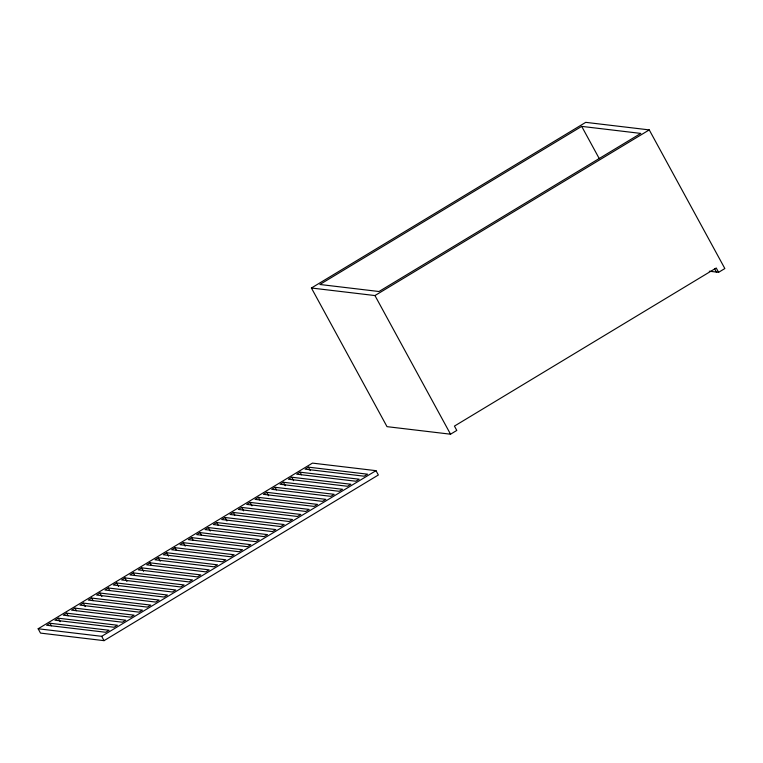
<?xml version="1.0" encoding="UTF-8"?>
<svg xmlns="http://www.w3.org/2000/svg" width="763" height="763" viewBox="0 0 763 763"><rect width="100%" height="100%" fill="white"/><g stroke="black" fill="none" stroke-linecap="round" stroke-linejoin="round"><path stroke-width="1.14" d="M718.593 272.324L716.238 267.994L454.433 426.097L456.799 430.427L450.542 434.204L387.013 426.651L311.418 288.004L585.726 122.347L649.256 129.901L724.85 268.547L718.593 272.324L709.285 271.218M581.692 126.381L319.888 284.485L378.982 291.514L640.786 133.411L581.692 126.381L599.289 158.666M311.418 288.004L374.948 295.558L649.256 129.901M38.15 628.769L312.458 463.112L375.987 470.666L378.353 474.996L104.045 640.653L40.515 633.099L38.15 628.769L101.679 636.323L375.987 470.666M49.957 623.237L46.619 625.25L105.714 632.279L109.052 630.267L49.957 623.237L51.369 625.841M58.293 618.202L54.955 620.214L114.059 627.253L117.388 625.231L58.293 618.202L60.182 621.673M66.629 613.166L63.291 615.178L122.395 622.217L125.723 620.195L66.629 613.166L68.05 615.77M74.965 608.13L71.636 610.152L130.731 617.181L134.069 615.169L74.965 608.13L76.386 610.734M83.301 603.094L79.972 605.116L139.066 612.145L142.404 610.133L83.301 603.094L85.198 606.566M91.646 598.068L88.308 600.08L147.402 607.11L150.74 605.097L91.646 598.068L93.057 600.662M99.982 593.032L96.643 595.045L155.747 602.074L159.076 600.061L99.982 593.032L101.87 596.494M108.317 587.996L104.979 590.009L164.083 597.038L167.412 595.026L108.317 587.996L109.738 590.591M116.653 582.961L113.325 584.973L172.419 592.002L175.757 589.99L116.653 582.961L118.542 586.423M124.989 577.925L121.66 579.937L180.755 586.966L184.093 584.954L124.989 577.925L126.887 581.387M133.334 572.889L129.996 574.901L189.09 581.931L192.429 579.918L133.334 572.889L134.746 575.483M141.67 567.853L138.332 569.866L197.436 576.895L200.764 574.882L141.67 567.853L143.558 571.315M150.006 562.817L146.668 564.83L205.772 571.859L209.1 569.847L150.006 562.817L151.427 565.421M158.342 557.782L155.003 559.794L214.107 566.823L217.445 564.811L158.342 557.782L160.23 561.253M166.677 552.746L163.349 554.758L222.443 561.787L225.781 559.775L166.677 552.746L168.566 556.217M175.023 547.71L171.685 549.722L230.779 556.761L234.117 554.739L175.023 547.71L176.434 550.314M183.358 542.674L180.02 544.687L239.115 551.725L242.453 549.703L183.358 542.674L185.247 546.146M191.694 537.638L188.356 539.66L247.46 546.69L250.789 544.677L191.694 537.638L193.115 540.242M200.03 532.603L196.692 534.625L255.796 541.654L259.134 539.641L200.03 532.603L201.451 535.206M208.366 527.567L205.037 529.589L264.132 536.618L267.47 534.605L208.366 527.567L210.254 531.038M216.702 522.541L213.373 524.553L272.467 531.582L275.805 529.57L216.702 522.541L218.123 525.135M225.047 517.505L221.709 519.517L280.803 526.546L284.141 524.534L225.047 517.505L226.935 520.967M233.383 512.469L230.044 514.481L289.148 521.51L292.477 519.498L233.383 512.469L234.794 515.063M241.718 507.433L238.38 509.446L297.484 516.475L300.813 514.462L241.718 507.433L243.607 510.895M250.054 502.397L246.726 504.41L305.82 511.439L309.158 509.426L250.054 502.397L251.943 505.859M258.39 497.362L255.061 499.374L314.156 506.403L317.494 504.391L258.39 497.362L259.811 499.956M266.735 492.326L263.397 494.338L322.491 501.367L325.83 499.355L266.735 492.326L268.624 495.788M275.071 487.29L271.733 489.302L330.837 496.331L334.165 494.319L275.071 487.29L276.483 489.894M283.407 482.254L280.069 484.267L339.173 491.296L342.501 489.283L283.407 482.254L285.295 485.726M291.743 477.218L288.414 479.231L347.508 486.269L350.846 484.247L291.743 477.218L293.631 480.69M300.078 472.183L296.75 474.195L355.844 481.234L359.182 479.212L300.078 472.183L301.499 474.786M308.424 467.147L305.086 469.169L364.18 476.198L367.518 474.176L308.424 467.147L310.312 470.618M714.492 268.595L716.381 272.067M374.948 295.558L450.542 434.204M101.679 636.323L104.045 640.653"/></g></svg>
